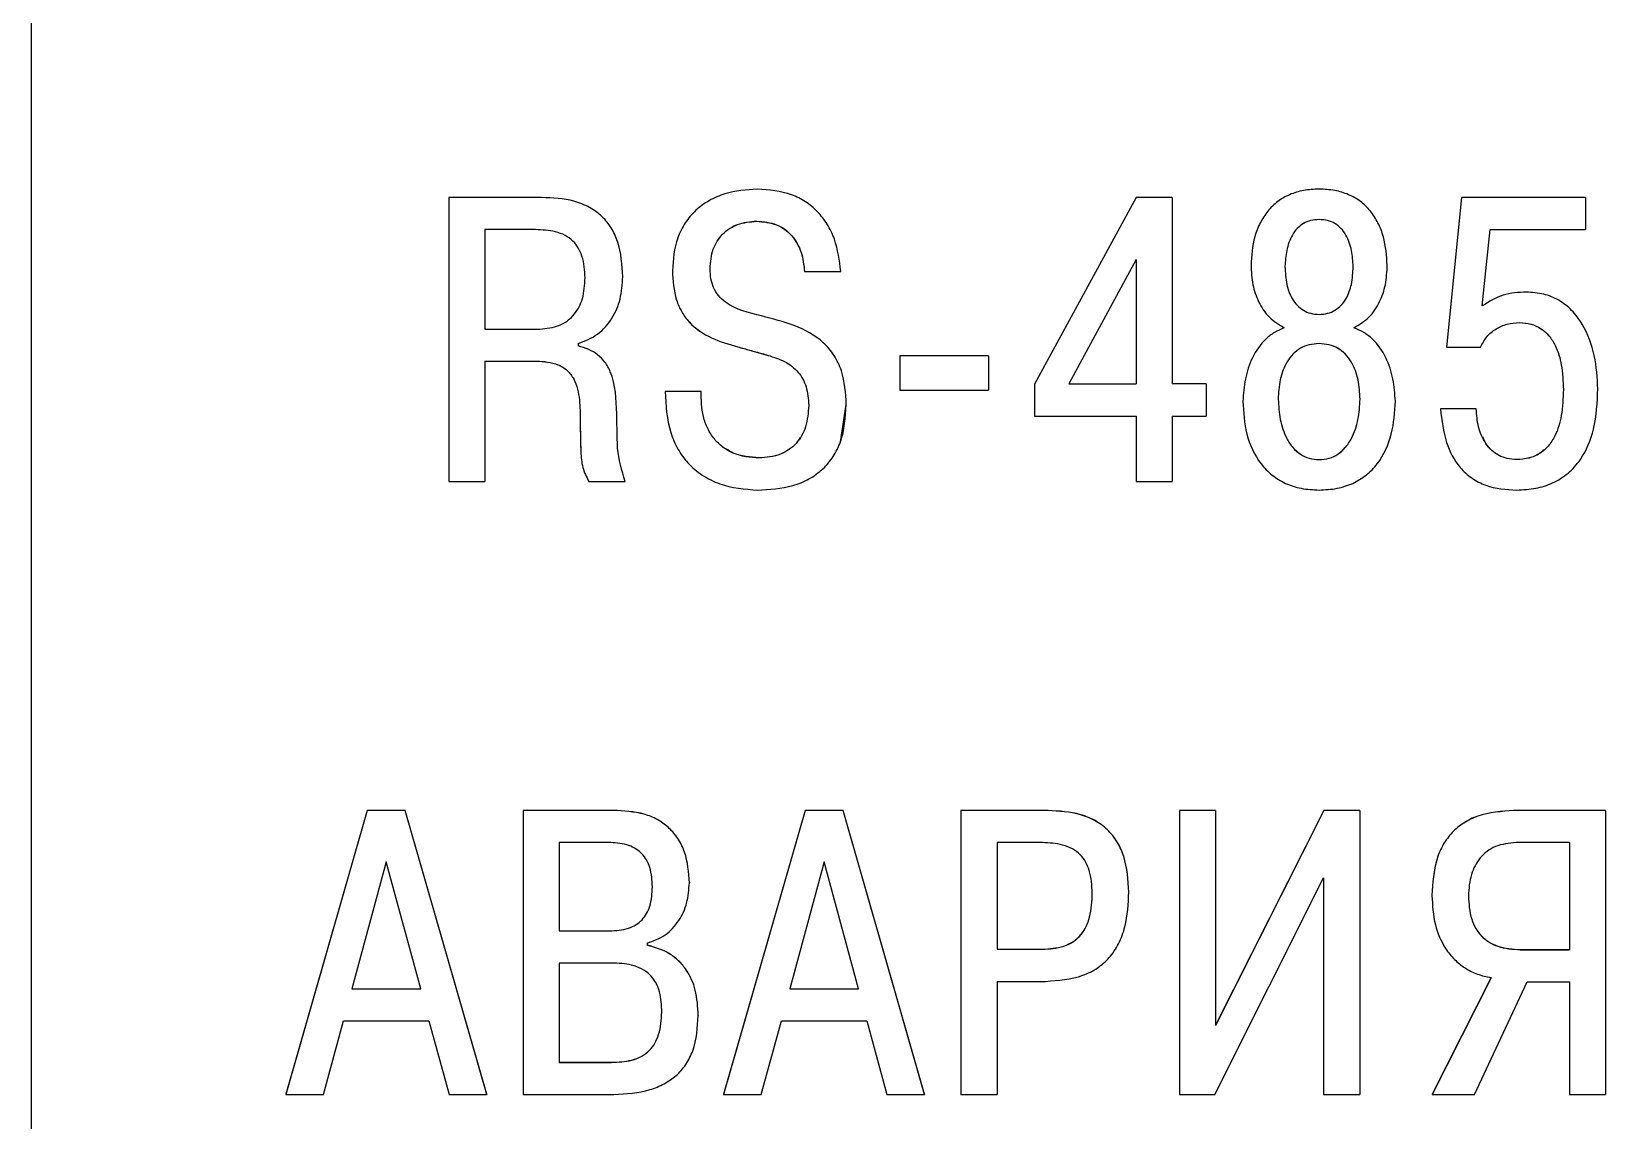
# Model space of a CAD drawing. Header units: millimetres. Extents: x 3520 to 8864, y 403 to 1747.
# Drawn here: x 5632.184 to 5633.343, y 872.429 to 873.231 of the extents above; entities that cross this region are included whole.
import ezdxf

# ---------------------------------------------------------------- set-up
doc = ezdxf.new("R2010")
doc.units = ezdxf.units.MM
doc.layers.add('text', color=250, linetype='Continuous')

msp = doc.modelspace()

# ---------------------------------------------------------------- linework, layer by layer
at = {"layer": 'text', "color": 0, "linetype": 'Continuous'}
for p, q in [((5632.1839, 870.5714, 1518.358), (5632.1839, 875.254, 1518.358)), ((5632.5596, 873.1089, 1518.358), (5632.4912, 873.1089, 1518.358)), ((5632.4912, 873.1089, 1518.358), (5632.4912, 872.8998, 1518.358)), ((5632.9975, 873.1089, 1518.358), (5632.9225, 872.9715, 1518.358)), ((5633.024, 873.1089, 1518.358), (5632.9975, 873.1089, 1518.358)), ((5633.024, 873.1089, 1518.358), (5633.024, 872.9718, 1518.358)), ((5633.2372, 873.1089, 1518.358), (5633.2261, 872.9987, 1518.358)), ((5633.3283, 873.1089, 1518.358), (5633.2372, 873.1089, 1518.358)), ((5633.3283, 873.1089, 1518.358), (5633.3283, 873.0853, 1518.358)), ((5632.718, 873.0915, 1518.358), (5632.718, 873.0916, 1518.358)), ((5633.1322, 873.0927, 1518.358), (5633.1322, 873.0928, 1518.358)), ((5632.5552, 873.0853, 1518.358), (5632.5178, 873.0853, 1518.358)), ((5632.5178, 873.0853, 1518.358), (5632.5178, 873.0121, 1518.358)), ((5632.5552, 873.0853, 1518.358), (5632.5178, 873.0853, 1518.358)), ((5632.5552, 873.0853, 1518.358), (5632.5552, 873.0853, 1518.358)), ((5633.2524, 873.0291, 1518.358), (5633.2581, 873.0853, 1518.358)), ((5633.2524, 873.0291, 1518.358), (5633.2581, 873.0853, 1518.358)), ((5633.2581, 873.0853, 1518.358), (5633.3283, 873.0853, 1518.358)), ((5633.2581, 873.0853, 1518.358), (5633.2581, 873.0853, 1518.358)), ((5633.2581, 873.0853, 1518.358), (5633.3283, 873.0853, 1518.358)), ((5633.3283, 873.0853, 1518.358), (5633.3283, 873.0853, 1518.358)), ((5632.6837, 873.0566, 1518.358), (5632.6837, 873.0566, 1518.358)), ((5632.9975, 873.0632, 1518.358), (5632.9479, 872.9718, 1518.358)), ((5632.9975, 873.0632, 1518.358), (5632.9479, 872.9718, 1518.358)), ((5632.9975, 873.0632, 1518.358), (5632.9975, 872.9718, 1518.358)), ((5632.9975, 873.0632, 1518.358), (5632.9975, 873.0632, 1518.358)), ((5633.0821, 873.059, 1518.358), (5633.0821, 873.059, 1518.358)), ((5633.1071, 873.0581, 1518.358), (5633.1071, 873.0581, 1518.358)), ((5633.1573, 873.0581, 1518.358), (5633.1573, 873.0581, 1518.358)), ((5633.1824, 873.059, 1518.358), (5633.1824, 873.059, 1518.358)), ((5632.5916, 873.0497, 1518.358), (5632.5916, 873.0497, 1518.358)), ((5632.6194, 873.0506, 1518.358), (5632.6194, 873.0506, 1518.358)), ((5632.7533, 873.0545, 1518.358), (5632.7799, 873.0545, 1518.358)), ((5632.7533, 873.0545, 1518.358), (5632.7533, 873.0545, 1518.358)), ((5632.7533, 873.0545, 1518.358), (5632.7799, 873.0545, 1518.358)), ((5632.7799, 873.0545, 1518.358), (5632.7799, 873.0545, 1518.358)), ((5632.5178, 873.0121, 1518.358), (5632.5584, 873.0121, 1518.358)), ((5633.2799, 873.0169, 1518.358), (5633.2799, 873.0169, 1518.358)), ((5632.5865, 873.0013, 1518.358), (5632.5865, 872.9996, 1518.358)), ((5632.704, 872.999, 1518.358), (5632.7264, 872.9927, 1518.358)), ((5633.2261, 872.9987, 1518.358), (5633.2512, 872.9987, 1518.358)), ((5633.2261, 872.9986, 1518.358), (5633.2261, 872.9987, 1518.358)), ((5633.2261, 872.9986, 1518.358), (5633.2512, 872.9986, 1518.358)), ((5633.2512, 872.9986, 1518.358), (5633.2512, 872.9987, 1518.358)), ((5632.5178, 872.9885, 1518.358), (5632.5561, 872.9885, 1518.358)), ((5632.5178, 872.9885, 1518.358), (5632.5178, 872.8998, 1518.358)), ((5632.5178, 872.9885, 1518.358), (5632.5561, 872.9885, 1518.358)), ((5632.5561, 872.9885, 1518.358), (5632.5561, 872.9885, 1518.358)), ((5632.7264, 872.9927, 1518.358), (5632.7264, 872.9927, 1518.358)), ((5632.8887, 872.9924, 1518.358), (5632.8235, 872.9924, 1518.358)), ((5632.8235, 872.9924, 1518.358), (5632.8235, 872.967, 1518.358)), ((5632.8887, 872.9924, 1518.358), (5632.8887, 872.967, 1518.358)), ((5632.6771, 872.9661, 1518.358), (5632.6505, 872.9661, 1518.358)), ((5632.6505, 872.9661, 1518.358), (5632.6505, 872.9661, 1518.358)), ((5632.6771, 872.9661, 1518.358), (5632.6771, 872.9661, 1518.358)), ((5632.8235, 872.967, 1518.358), (5632.8887, 872.967, 1518.358)), ((5632.8235, 872.967, 1518.358), (5632.8887, 872.967, 1518.358)), ((5632.8235, 872.967, 1518.358), (5632.8235, 872.967, 1518.358)), ((5632.8887, 872.967, 1518.358), (5632.8887, 872.967, 1518.358)), ((5632.9225, 872.9715, 1518.358), (5632.9225, 872.9479, 1518.358)), ((5632.9479, 872.9718, 1518.358), (5632.9975, 872.9718, 1518.358)), ((5633.0491, 872.9718, 1518.358), (5633.024, 872.9718, 1518.358)), ((5633.0491, 872.9718, 1518.358), (5633.0491, 872.9479, 1518.358)), ((5633.3121, 872.9676, 1518.358), (5633.3121, 872.9676, 1518.358)), ((5632.7563, 872.9559, 1518.358), (5632.7563, 872.9559, 1518.358)), ((5632.7797, 872.929, 1518.358), (5632.784, 872.9565, 1518.358)), ((5632.784, 872.9565, 1518.358), (5632.784, 872.9565, 1518.358)), ((5633.0761, 872.9589, 1518.358), (5633.0761, 872.9589, 1518.358)), ((5633.1624, 872.9604, 1518.358), (5633.1624, 872.9604, 1518.358)), ((5633.2479, 872.9532, 1518.358), (5633.2216, 872.9532, 1518.358)), ((5633.2216, 872.9532, 1518.358), (5633.2216, 872.9532, 1518.358)), ((5632.9225, 872.9479, 1518.358), (5632.9975, 872.9479, 1518.358)), ((5632.9225, 872.9479, 1518.358), (5632.9975, 872.9479, 1518.358)), ((5632.9225, 872.9479, 1518.358), (5632.9225, 872.9479, 1518.358)), ((5632.9975, 872.9479, 1518.358), (5632.9975, 872.8998, 1518.358)), ((5633.024, 872.9479, 1518.358), (5633.0491, 872.9479, 1518.358)), ((5633.024, 872.9479, 1518.358), (5633.024, 872.8998, 1518.358)), ((5633.024, 872.9479, 1518.358), (5633.0491, 872.9479, 1518.358)), ((5633.0491, 872.9479, 1518.358), (5633.0491, 872.9479, 1518.358)), ((5632.7198, 872.9171, 1518.358), (5632.7198, 872.9171, 1518.358)), ((5633.1322, 872.9159, 1518.358), (5633.1322, 872.9159, 1518.358)), ((5633.2778, 872.9159, 1518.358), (5633.2778, 872.9159, 1518.358)), ((5632.4912, 872.8998, 1518.358), (5632.5178, 872.8998, 1518.358)), ((5632.5943, 872.8998, 1518.358), (5632.6212, 872.8998, 1518.358)), ((5632.6212, 872.8998, 1518.358), (5632.6212, 872.8998, 1518.358)), ((5632.9975, 872.8998, 1518.358), (5633.024, 872.8998, 1518.358)), ((5632.4312, 872.6573, 1518.358), (5632.3711, 872.4483, 1518.358)), ((5632.4312, 872.6573, 1518.358), (5632.3711, 872.4482, 1518.358)), ((5632.4592, 872.6573, 1518.358), (5632.4312, 872.6573, 1518.358)), ((5632.4312, 872.6573, 1518.358), (5632.4312, 872.6573, 1518.358)), ((5632.4592, 872.6573, 1518.358), (5632.4312, 872.6573, 1518.358)), ((5632.5193, 872.4483, 1518.358), (5632.4592, 872.6573, 1518.358)), ((5632.5193, 872.4482, 1518.358), (5632.4592, 872.6573, 1518.358)), ((5632.4592, 872.6573, 1518.358), (5632.4592, 872.6573, 1518.358)), ((5632.6152, 872.6573, 1518.358), (5632.5459, 872.6573, 1518.358)), ((5632.6152, 872.6573, 1518.358), (5632.5459, 872.6573, 1518.358)), ((5632.5459, 872.6573, 1518.358), (5632.5459, 872.6573, 1518.358)), ((5632.5459, 872.6573, 1518.358), (5632.5459, 872.4482, 1518.358)), ((5632.6152, 872.6573, 1518.358), (5632.6152, 872.6573, 1518.358)), ((5632.7536, 872.6573, 1518.358), (5632.6935, 872.4483, 1518.358)), ((5632.7536, 872.6573, 1518.358), (5632.6935, 872.4482, 1518.358)), ((5632.7817, 872.6573, 1518.358), (5632.7536, 872.6573, 1518.358)), ((5632.7536, 872.6573, 1518.358), (5632.7536, 872.6573, 1518.358)), ((5632.7817, 872.6573, 1518.358), (5632.7536, 872.6573, 1518.358)), ((5632.8417, 872.4483, 1518.358), (5632.7817, 872.6573, 1518.358)), ((5632.7817, 872.6573, 1518.358), (5632.7817, 872.6573, 1518.358)), ((5632.8417, 872.4482, 1518.358), (5632.7817, 872.6573, 1518.358)), ((5632.9326, 872.6573, 1518.358), (5632.8684, 872.6573, 1518.358)), ((5632.9326, 872.6573, 1518.358), (5632.8684, 872.6573, 1518.358)), ((5632.8684, 872.6573, 1518.358), (5632.8684, 872.6573, 1518.358)), ((5632.8684, 872.6573, 1518.358), (5632.8684, 872.4482, 1518.358)), ((5632.9326, 872.6573, 1518.358), (5632.9326, 872.6573, 1518.358)), ((5633.056, 872.6573, 1518.358), (5633.0295, 872.6573, 1518.358)), ((5633.0295, 872.6573, 1518.358), (5633.0295, 872.4482, 1518.358)), ((5633.056, 872.6573, 1518.358), (5633.0295, 872.6573, 1518.358)), ((5633.0295, 872.6573, 1518.358), (5633.0295, 872.6573, 1518.358)), ((5633.1358, 872.6573, 1518.358), (5633.056, 872.4991, 1518.358)), ((5633.056, 872.6573, 1518.358), (5633.056, 872.499, 1518.358)), ((5633.1358, 872.6573, 1518.358), (5633.056, 872.499, 1518.358)), ((5633.056, 872.6573, 1518.358), (5633.056, 872.6573, 1518.358)), ((5633.1621, 872.6573, 1518.358), (5633.1358, 872.6573, 1518.358)), ((5633.1621, 872.6573, 1518.358), (5633.1358, 872.6573, 1518.358)), ((5633.1358, 872.6573, 1518.358), (5633.1358, 872.6573, 1518.358)), ((5633.1621, 872.6573, 1518.358), (5633.1621, 872.4482, 1518.358)), ((5633.1621, 872.6573, 1518.358), (5633.1621, 872.6573, 1518.358)), ((5633.3432, 872.6573, 1518.358), (5633.2757, 872.6573, 1518.358)), ((5633.3432, 872.6573, 1518.358), (5633.2757, 872.6573, 1518.358)), ((5633.2757, 872.6573, 1518.358), (5633.2757, 872.6573, 1518.358)), ((5633.3432, 872.6573, 1518.358), (5633.3432, 872.4482, 1518.358)), ((5633.3432, 872.6573, 1518.358), (5633.3432, 872.6573, 1518.358)), ((5632.6105, 872.6337, 1518.358), (5632.5725, 872.6337, 1518.358)), ((5632.5725, 872.6337, 1518.358), (5632.5725, 872.5686, 1518.358)), ((5632.9284, 872.6337, 1518.358), (5632.895, 872.6337, 1518.358)), ((5632.895, 872.6337, 1518.358), (5632.895, 872.5551, 1518.358)), ((5633.3166, 872.6337, 1518.358), (5633.2774, 872.6337, 1518.358)), ((5633.3166, 872.6337, 1518.358), (5633.3166, 872.5548, 1518.358)), ((5632.4452, 872.6196, 1518.358), (5632.4198, 872.5259, 1518.358)), ((5632.4706, 872.5259, 1518.358), (5632.4452, 872.6196, 1518.358)), ((5632.7676, 872.6196, 1518.358), (5632.7423, 872.5259, 1518.358)), ((5632.793, 872.5259, 1518.358), (5632.7676, 872.6196, 1518.358)), ((5633.0554, 872.4482, 1518.358), (5633.1355, 872.6077, 1518.358)), ((5633.1355, 872.6077, 1518.358), (5633.1355, 872.4482, 1518.358)), ((5632.6412, 872.6012, 1518.358), (5632.6412, 872.6011, 1518.358)), ((5632.6684, 872.6042, 1518.358), (5632.6684, 872.6041, 1518.358)), ((5633.2153, 872.5949, 1518.358), (5633.2153, 872.5948, 1518.358)), ((5633.2422, 872.5946, 1518.358), (5633.2422, 872.5945, 1518.358)), ((5632.5725, 872.5686, 1518.358), (5632.6096, 872.5686, 1518.358)), ((5632.5725, 872.5686, 1518.358), (5632.6096, 872.5686, 1518.358)), ((5632.6096, 872.5686, 1518.358), (5632.6096, 872.5686, 1518.358)), ((5632.6373, 872.5596, 1518.358), (5632.6373, 872.5581, 1518.358)), ((5632.895, 872.5552, 1518.358), (5632.9284, 872.5552, 1518.358)), ((5632.895, 872.5551, 1518.358), (5632.9284, 872.5551, 1518.358)), ((5632.9284, 872.5552, 1518.358), (5632.9284, 872.5551, 1518.358)), ((5633.2804, 872.5549, 1518.358), (5633.2804, 872.5548, 1518.358)), ((5633.2804, 872.5549, 1518.358), (5633.3166, 872.5549, 1518.358)), ((5633.2804, 872.5548, 1518.358), (5633.3166, 872.5548, 1518.358)), ((5632.6111, 872.545, 1518.358), (5632.5725, 872.545, 1518.358)), ((5632.5725, 872.545, 1518.358), (5632.5725, 872.4718, 1518.358)), ((5632.4198, 872.5259, 1518.358), (5632.4706, 872.5259, 1518.358)), ((5632.4198, 872.5259, 1518.358), (5632.4706, 872.5259, 1518.358)), ((5632.7423, 872.5259, 1518.358), (5632.793, 872.5259, 1518.358)), ((5632.7423, 872.5259, 1518.358), (5632.793, 872.5259, 1518.358)), ((5632.895, 872.5315, 1518.358), (5632.9308, 872.5315, 1518.358)), ((5632.895, 872.5315, 1518.358), (5632.895, 872.4482, 1518.358)), ((5633.2589, 872.5343, 1518.358), (5633.2156, 872.4483, 1518.358)), ((5633.2589, 872.5342, 1518.358), (5633.2156, 872.4482, 1518.358)), ((5633.2467, 872.4482, 1518.358), (5633.2855, 872.5312, 1518.358)), ((5633.2855, 872.5312, 1518.358), (5633.3166, 872.5312, 1518.358)), ((5633.3166, 872.5312, 1518.358), (5633.3166, 872.4482, 1518.358)), ((5632.3989, 872.4482, 1518.358), (5632.4138, 872.5023, 1518.358)), ((5632.4138, 872.5023, 1518.358), (5632.4766, 872.5023, 1518.358)), ((5632.4766, 872.5023, 1518.358), (5632.4915, 872.4482, 1518.358)), ((5632.6481, 872.5089, 1518.358), (5632.6481, 872.5088, 1518.358)), ((5632.675, 872.5065, 1518.358), (5632.675, 872.5064, 1518.358)), ((5632.7214, 872.4482, 1518.358), (5632.7363, 872.5023, 1518.358)), ((5632.7363, 872.5023, 1518.358), (5632.799, 872.5023, 1518.358)), ((5632.799, 872.5023, 1518.358), (5632.8139, 872.4482, 1518.358)), ((5632.5725, 872.4719, 1518.358), (5632.6111, 872.4719, 1518.358)), ((5632.5725, 872.4718, 1518.358), (5632.6111, 872.4718, 1518.358)), ((5632.6111, 872.4719, 1518.358), (5632.6111, 872.4718, 1518.358)), ((5632.3711, 872.4483, 1518.358), (5632.3711, 872.4482, 1518.358)), ((5632.3711, 872.4482, 1518.358), (5632.3989, 872.4482, 1518.358)), ((5632.4915, 872.4482, 1518.358), (5632.5193, 872.4482, 1518.358)), ((5632.5193, 872.4483, 1518.358), (5632.5193, 872.4482, 1518.358)), ((5632.5459, 872.4482, 1518.358), (5632.6128, 872.4482, 1518.358)), ((5632.6935, 872.4483, 1518.358), (5632.6935, 872.4482, 1518.358)), ((5632.6935, 872.4482, 1518.358), (5632.7214, 872.4482, 1518.358)), ((5632.8139, 872.4482, 1518.358), (5632.8417, 872.4482, 1518.358)), ((5632.8417, 872.4483, 1518.358), (5632.8417, 872.4482, 1518.358)), ((5632.8684, 872.4482, 1518.358), (5632.895, 872.4482, 1518.358)), ((5633.0295, 872.4482, 1518.358), (5633.0554, 872.4482, 1518.358)), ((5633.1355, 872.4482, 1518.358), (5633.1621, 872.4482, 1518.358)), ((5633.2156, 872.4483, 1518.358), (5633.2156, 872.4482, 1518.358)), ((5633.2156, 872.4482, 1518.358), (5633.2467, 872.4482, 1518.358)), ((5633.3166, 872.4482, 1518.358), (5633.3432, 872.4482, 1518.358))]:
    msp.add_line(p, q, dxfattribs=at)
for points, knots in [([(5632.7186, 873.1152, 1518.358), (5632.7104, 873.1146, 1518.358), (5632.698, 873.1137, 1518.358), (5632.6829, 873.1071, 1518.358), (5632.6729, 873.0999, 1518.358), (5632.665, 873.0905, 1518.358), (5632.6575, 873.0757, 1518.358), (5632.6565, 873.0633, 1518.358), (5632.6559, 873.0551, 1518.358)], [0, 0, 0, 0, 0.249808, 0.377714, 0.50016, 0.623854, 0.750441, 1, 1, 1, 1]), ([(5632.7799, 873.0545, 1518.358), (5632.7789, 873.0626, 1518.358), (5632.7774, 873.0748, 1518.358), (5632.7703, 873.0894, 1518.358), (5632.7631, 873.0988, 1518.358), (5632.7541, 873.1062, 1518.358), (5632.7396, 873.1136, 1518.358), (5632.7272, 873.1145, 1518.358), (5632.7186, 873.1152, 1518.358)], [0, 0, 0, 0, 0.24983, 0.378163, 0.500243, 0.61755, 0.736517, 1, 1, 1, 1]), ([(5633.1322, 873.1152, 1518.358), (5633.1284, 873.115, 1518.358), (5633.121, 873.1146, 1518.358), (5633.1105, 873.1115, 1518.358), (5633.1015, 873.1063, 1518.358), (5633.0941, 873.0991, 1518.358), (5633.0885, 873.0902, 1518.358), (5633.0832, 873.0769, 1518.358), (5633.0825, 873.0661, 1518.358), (5633.0821, 873.059, 1518.358)], [0, 0, 0, 0, 0.13656, 0.261302, 0.380197, 0.500113, 0.621215, 0.750258, 1, 1, 1, 1]), ([(5633.1824, 873.059, 1518.358), (5633.1819, 873.0661, 1518.358), (5633.1812, 873.0769, 1518.358), (5633.176, 873.0902, 1518.358), (5633.1703, 873.0991, 1518.358), (5633.163, 873.1063, 1518.358), (5633.154, 873.1115, 1518.358), (5633.1435, 873.1146, 1518.358), (5633.1361, 873.115, 1518.358), (5633.1322, 873.1152, 1518.358)], [0, 0, 0, 0, 0.24974, 0.378651, 0.499877, 0.619728, 0.738598, 0.863363, 1, 1, 1, 1]), ([(5632.6194, 873.0506, 1518.358), (5632.6188, 873.0594, 1518.358), (5632.6181, 873.072, 1518.358), (5632.6113, 873.0866, 1518.358), (5632.6043, 873.0954, 1518.358), (5632.5949, 873.1022, 1518.358), (5632.5799, 873.1081, 1518.358), (5632.5677, 873.1086, 1518.358), (5632.5596, 873.1089, 1518.358)], [0, 0, 0, 0, 0.272688, 0.389354, 0.499834, 0.620537, 0.749983, 1, 1, 1, 1]), ([(5632.6837, 873.0566, 1518.358), (5632.684, 873.0615, 1518.358), (5632.6846, 873.0686, 1518.358), (5632.6887, 873.0769, 1518.358), (5632.6927, 873.0821, 1518.358), (5632.6978, 873.0863, 1518.358), (5632.7061, 873.0906, 1518.358), (5632.7132, 873.0912, 1518.358), (5632.718, 873.0916, 1518.358)], [0, 0, 0, 0, 0.2626392, 0.3821596, 0.5001033, 0.6187379, 0.7382103, 1, 1, 1, 1]), ([(5632.6837, 873.0566, 1518.358), (5632.684, 873.0615, 1518.358), (5632.6846, 873.0686, 1518.358), (5632.6887, 873.0769, 1518.358), (5632.6927, 873.0821, 1518.358), (5632.6978, 873.0863, 1518.358), (5632.7061, 873.0905, 1518.358), (5632.7132, 873.0911, 1518.358), (5632.718, 873.0915, 1518.358)], [0, 0, 0, 0, 0.2627677, 0.382274, 0.5001413, 0.6183095, 0.7376547, 1, 1, 1, 1]), ([(5632.718, 873.0916, 1518.358), (5632.723, 873.0911, 1518.358), (5632.7304, 873.0905, 1518.358), (5632.7388, 873.0858, 1518.358), (5632.7457, 873.0795, 1518.358), (5632.7516, 873.0688, 1518.358), (5632.7527, 873.0593, 1518.358), (5632.7533, 873.0545, 1518.358)], [0, 0, 0, 0, 0.260646, 0.380139, 0.500068, 0.74968, 1, 1, 1, 1]), ([(5632.718, 873.0915, 1518.358), (5632.723, 873.0911, 1518.358), (5632.7304, 873.0904, 1518.358), (5632.7388, 873.0857, 1518.358), (5632.7457, 873.0794, 1518.358), (5632.7516, 873.0687, 1518.358), (5632.7527, 873.0593, 1518.358), (5632.7533, 873.0545, 1518.358)], [0, 0, 0, 0, 0.261306, 0.380641, 0.500038, 0.749671, 1, 1, 1, 1]), ([(5633.1322, 873.0928, 1518.358), (5633.1301, 873.0926, 1518.358), (5633.1261, 873.0923, 1518.358), (5633.1205, 873.09, 1518.358), (5633.1159, 873.0863, 1518.358), (5633.1112, 873.0798, 1518.358), (5633.1079, 873.0701, 1518.358), (5633.1074, 873.0621, 1518.358), (5633.1071, 873.0581, 1518.358)], [0, 0, 0, 0, 0.130926, 0.251703, 0.371501, 0.499696, 0.749579, 1, 1, 1, 1]), ([(5633.1322, 873.0927, 1518.358), (5633.1301, 873.0926, 1518.358), (5633.1261, 873.0923, 1518.358), (5633.1205, 873.09, 1518.358), (5633.1159, 873.0863, 1518.358), (5633.1112, 873.0798, 1518.358), (5633.1079, 873.0701, 1518.358), (5633.1074, 873.0621, 1518.358), (5633.1071, 873.0581, 1518.358)], [0, 0, 0, 0, 0.130939, 0.251726, 0.37153, 0.499725, 0.749599, 1, 1, 1, 1]), ([(5633.1573, 873.0581, 1518.358), (5633.1571, 873.0621, 1518.358), (5633.1566, 873.0701, 1518.358), (5633.1533, 873.0798, 1518.358), (5633.1486, 873.0863, 1518.358), (5633.144, 873.09, 1518.358), (5633.1384, 873.0923, 1518.358), (5633.1343, 873.0926, 1518.358), (5633.1322, 873.0928, 1518.358)], [0, 0, 0, 0, 0.250417, 0.500306, 0.628469, 0.748252, 0.869034, 1, 1, 1, 1]), ([(5633.1573, 873.0581, 1518.358), (5633.1571, 873.0621, 1518.358), (5633.1566, 873.0701, 1518.358), (5633.1533, 873.0798, 1518.358), (5633.1486, 873.0863, 1518.358), (5633.144, 873.09, 1518.358), (5633.1384, 873.0923, 1518.358), (5633.1343, 873.0926, 1518.358), (5633.1322, 873.0927, 1518.358)], [0, 0, 0, 0, 0.250406, 0.500278, 0.62844, 0.74823, 0.869021, 1, 1, 1, 1]), ([(5632.5916, 873.0497, 1518.358), (5632.5913, 873.0552, 1518.358), (5632.5909, 873.063, 1518.358), (5632.5868, 873.072, 1518.358), (5632.5827, 873.0773, 1518.358), (5632.5769, 873.0814, 1518.358), (5632.5676, 873.0848, 1518.358), (5632.5601, 873.0851, 1518.358), (5632.5552, 873.0853, 1518.358)], [0, 0, 0, 0, 0.277619, 0.392986, 0.499703, 0.618928, 0.749822, 1, 1, 1, 1]), ([(5632.5916, 873.0497, 1518.358), (5632.5913, 873.0552, 1518.358), (5632.5909, 873.063, 1518.358), (5632.5868, 873.072, 1518.358), (5632.5827, 873.0773, 1518.358), (5632.5769, 873.0814, 1518.358), (5632.5676, 873.0848, 1518.358), (5632.5601, 873.0851, 1518.358), (5632.5552, 873.0853, 1518.358)], [0, 0, 0, 0, 0.277591, 0.392956, 0.499665, 0.618897, 0.7498, 1, 1, 1, 1]), ([(5632.7216, 873.0217, 1518.358), (5632.7122, 873.0239, 1518.358), (5632.7003, 873.0268, 1518.358), (5632.6896, 873.0364, 1518.358), (5632.686, 873.0425, 1518.358), (5632.684, 873.0493, 1518.358), (5632.6838, 873.0541, 1518.358), (5632.6837, 873.0566, 1518.358)], [0, 0, 0, 0, 0.499093, 0.6263283, 0.7493858, 0.866642, 1, 1, 1, 1]), ([(5633.0821, 873.059, 1518.358), (5633.0823, 873.0542, 1518.358), (5633.0828, 873.045, 1518.358), (5633.0873, 873.0318, 1518.358), (5633.0947, 873.0201, 1518.358), (5633.1027, 873.0153, 1518.358), (5633.1066, 873.013, 1518.358)], [0, 0, 0, 0, 0.2610133, 0.5007413, 0.755373, 1, 1, 1, 1]), ([(5633.0821, 873.059, 1518.358), (5633.0823, 873.0542, 1518.358), (5633.0828, 873.045, 1518.358), (5633.0873, 873.0318, 1518.358), (5633.0947, 873.0201, 1518.358), (5633.1027, 873.0153, 1518.358), (5633.1066, 873.013, 1518.358)], [0, 0, 0, 0, 0.261115, 0.500724, 0.75524, 1, 1, 1, 1]), ([(5633.1071, 873.0581, 1518.358), (5633.1074, 873.0537, 1518.358), (5633.1077, 873.0456, 1518.358), (5633.1112, 873.0358, 1518.358), (5633.1158, 873.0295, 1518.358), (5633.1205, 873.0257, 1518.358), (5633.1261, 873.0233, 1518.358), (5633.1302, 873.023, 1518.358), (5633.1322, 873.0229, 1518.358)], [0, 0, 0, 0, 0.272224, 0.500091, 0.628968, 0.750117, 0.871196, 1, 1, 1, 1]), ([(5633.1322, 873.0229, 1518.358), (5633.1343, 873.023, 1518.358), (5633.1384, 873.0233, 1518.358), (5633.144, 873.0257, 1518.358), (5633.1487, 873.0295, 1518.358), (5633.1533, 873.0358, 1518.358), (5633.1567, 873.0456, 1518.358), (5633.1571, 873.0537, 1518.358), (5633.1573, 873.0581, 1518.358)], [0, 0, 0, 0, 0.129272, 0.249843, 0.37133, 0.499932, 0.727751, 1, 1, 1, 1]), ([(5633.1579, 873.013, 1518.358), (5633.1618, 873.0153, 1518.358), (5633.1697, 873.0201, 1518.358), (5633.1772, 873.0318, 1518.358), (5633.1817, 873.045, 1518.358), (5633.1822, 873.0542, 1518.358), (5633.1824, 873.059, 1518.358)], [0, 0, 0, 0, 0.244507, 0.499257, 0.738889, 1, 1, 1, 1]), ([(5633.1579, 873.013, 1518.358), (5633.1618, 873.0153, 1518.358), (5633.1697, 873.0201, 1518.358), (5633.1772, 873.0318, 1518.358), (5633.1817, 873.045, 1518.358), (5633.1822, 873.0542, 1518.358), (5633.1824, 873.059, 1518.358)], [0, 0, 0, 0, 0.244705, 0.499279, 0.738869, 1, 1, 1, 1]), ([(5632.5584, 873.0121, 1518.358), (5632.5632, 873.0126, 1518.358), (5632.5704, 873.0133, 1518.358), (5632.5787, 873.0179, 1518.358), (5632.5853, 873.0242, 1518.358), (5632.5908, 873.0351, 1518.358), (5632.5913, 873.0446, 1518.358), (5632.5916, 873.0497, 1518.358)], [0, 0, 0, 0, 0.249612, 0.376242, 0.500154, 0.728058, 1, 1, 1, 1]), ([(5632.5865, 873.0013, 1518.358), (5632.5915, 873.0033, 1518.358), (5632.6015, 873.0072, 1518.358), (5632.612, 873.0195, 1518.358), (5632.6184, 873.0344, 1518.358), (5632.619, 873.045, 1518.358), (5632.6194, 873.0506, 1518.358)], [0, 0, 0, 0, 0.249518, 0.49924, 0.73802, 1, 1, 1, 1]), ([(5632.5865, 873.0013, 1518.358), (5632.5915, 873.0033, 1518.358), (5632.6015, 873.0072, 1518.358), (5632.612, 873.0195, 1518.358), (5632.6184, 873.0344, 1518.358), (5632.619, 873.045, 1518.358), (5632.6194, 873.0506, 1518.358)], [0, 0, 0, 0, 0.249833, 0.49931, 0.738054, 1, 1, 1, 1]), ([(5632.6559, 873.0551, 1518.358), (5632.6564, 873.0478, 1518.358), (5632.657, 873.0372, 1518.358), (5632.6625, 873.0247, 1518.358), (5632.6701, 873.014, 1518.358), (5632.6845, 873.0046, 1518.358), (5632.6975, 873.0009, 1518.358), (5632.704, 872.999, 1518.358)], [0, 0, 0, 0, 0.269419, 0.387422, 0.500122, 0.749369, 1, 1, 1, 1]), ([(5632.6559, 873.0551, 1518.358), (5632.6564, 873.0477, 1518.358), (5632.657, 873.0372, 1518.358), (5632.6625, 873.0246, 1518.358), (5632.6701, 873.014, 1518.358), (5632.6845, 873.0046, 1518.358), (5632.6975, 873.0008, 1518.358), (5632.704, 872.9989, 1518.358)], [0, 0, 0, 0, 0.269476, 0.387453, 0.500093, 0.749349, 1, 1, 1, 1]), ([(5632.6559, 873.0551, 1518.358), (5632.6559, 873.0551, 1518.358), (5632.6559, 873.0551, 1518.358), (5632.6559, 873.0551, 1518.358), (5632.6559, 873.0551, 1518.358)], [0, 0, 0, 0, 0.499815, 1, 1, 1, 1]), ([(5633.2849, 873.0393, 1518.358), (5633.2791, 873.039, 1518.358), (5633.2673, 873.0384, 1518.358), (5633.2574, 873.0322, 1518.358), (5633.2524, 873.0291, 1518.358)], [0, 0, 0, 0, 0.500396, 1, 1, 1, 1]), ([(5633.3375, 872.9679, 1518.358), (5633.3371, 872.9762, 1518.358), (5633.3361, 872.9927, 1518.358), (5633.3287, 873.0126, 1518.358), (5633.3188, 873.026, 1518.358), (5633.309, 873.0337, 1518.358), (5633.2975, 873.0385, 1518.358), (5633.2892, 873.039, 1518.358), (5633.2849, 873.0393, 1518.358)], [0, 0, 0, 0, 0.250249, 0.49995, 0.628879, 0.750044, 0.87104, 1, 1, 1, 1]), ([(5632.784, 872.9565, 1518.358), (5632.7835, 872.9649, 1518.358), (5632.7827, 872.9776, 1518.358), (5632.7755, 872.9928, 1518.358), (5632.7647, 873.0056, 1518.358), (5632.7458, 873.0156, 1518.358), (5632.7297, 873.0196, 1518.358), (5632.7216, 873.0217, 1518.358)], [0, 0, 0, 0, 0.249783, 0.376412, 0.499963, 0.749318, 1, 1, 1, 1]), ([(5633.1066, 873.013, 1518.358), (5633.1041, 873.0119, 1518.358), (5633.0991, 873.0098, 1518.358), (5633.0904, 873.003, 1518.358), (5633.0825, 872.9914, 1518.358), (5633.0773, 872.9754, 1518.358), (5633.0765, 872.9644, 1518.358), (5633.0761, 872.9589, 1518.358)], [0, 0, 0, 0, 0.122232, 0.243031, 0.499493, 0.749659, 1, 1, 1, 1]), ([(5633.1884, 872.9589, 1518.358), (5633.188, 872.9644, 1518.358), (5633.1872, 872.9754, 1518.358), (5633.182, 872.9914, 1518.358), (5633.1741, 873.003, 1518.358), (5633.1653, 873.0098, 1518.358), (5633.1604, 873.0119, 1518.358), (5633.1579, 873.013, 1518.358)], [0, 0, 0, 0, 0.250341, 0.500503, 0.756881, 0.877699, 1, 1, 1, 1]), ([(5633.2512, 872.9987, 1518.358), (5633.2525, 873.0013, 1518.358), (5633.2552, 873.0068, 1518.358), (5633.2624, 873.0125, 1518.358), (5633.2707, 873.0162, 1518.358), (5633.2768, 873.0167, 1518.358), (5633.2799, 873.0169, 1518.358)], [0, 0, 0, 0, 0.247642, 0.499622, 0.742955, 1, 1, 1, 1]), ([(5633.2512, 872.9986, 1518.358), (5633.2525, 873.0013, 1518.358), (5633.2552, 873.0068, 1518.358), (5633.2624, 873.0125, 1518.358), (5633.2707, 873.0162, 1518.358), (5633.2768, 873.0166, 1518.358), (5633.2799, 873.0169, 1518.358)], [0, 0, 0, 0, 0.248422, 0.499681, 0.743057, 1, 1, 1, 1]), ([(5633.2799, 873.0169, 1518.358), (5633.2827, 873.0167, 1518.358), (5633.2882, 873.0162, 1518.358), (5633.2957, 873.0127, 1518.358), (5633.3019, 873.0071, 1518.358), (5633.3075, 872.9982, 1518.358), (5633.3115, 872.9847, 1518.358), (5633.3119, 872.9737, 1518.358), (5633.3121, 872.9676, 1518.358)], [0, 0, 0, 0, 0.128579, 0.249711, 0.369645, 0.499694, 0.724819, 1, 1, 1, 1]), ([(5633.2799, 873.0169, 1518.358), (5633.2827, 873.0166, 1518.358), (5633.2882, 873.0162, 1518.358), (5633.2958, 873.0127, 1518.358), (5633.3019, 873.0071, 1518.358), (5633.3075, 872.9982, 1518.358), (5633.3115, 872.9847, 1518.358), (5633.3119, 872.9736, 1518.358), (5633.3121, 872.9676, 1518.358)], [0, 0, 0, 0, 0.12933, 0.249693, 0.369711, 0.499693, 0.724828, 1, 1, 1, 1]), ([(5632.6149, 872.9497, 1518.358), (5632.6146, 872.9604, 1518.358), (5632.6142, 872.9738, 1518.358), (5632.6066, 872.9878, 1518.358), (5632.6011, 872.9933, 1518.358), (5632.5943, 872.9974, 1518.358), (5632.5892, 872.9988, 1518.358), (5632.5865, 872.9996, 1518.358)], [0, 0, 0, 0, 0.499203, 0.627244, 0.749533, 0.86762, 1, 1, 1, 1]), ([(5632.704, 872.9989, 1518.358), (5632.704, 872.9989, 1518.358), (5632.704, 872.9989, 1518.358), (5632.704, 872.999, 1518.358), (5632.704, 872.999, 1518.358)], [0, 0, 0, 0, 0.500001, 1, 1, 1, 1]), ([(5632.704, 872.9989, 1518.358), (5632.7055, 872.9985, 1518.358), (5632.71, 872.9973, 1518.358), (5632.7175, 872.9953, 1518.358), (5632.7234, 872.9936, 1518.358), (5632.7264, 872.9927, 1518.358)], [0, 0, 0, 0, 0.206295, 0.603091, 1, 1, 1, 1]), ([(5633.1322, 873.0013, 1518.358), (5633.1298, 873.0012, 1518.358), (5633.125, 873.0008, 1518.358), (5633.1184, 872.9982, 1518.358), (5633.1128, 872.9938, 1518.358), (5633.1071, 872.9861, 1518.358), (5633.1029, 872.9747, 1518.358), (5633.1023, 872.9652, 1518.358), (5633.1021, 872.9604, 1518.358)], [0, 0, 0, 0, 0.130041, 0.250209, 0.370461, 0.500027, 0.749746, 1, 1, 1, 1]), ([(5633.1322, 873.0013, 1518.358), (5633.1298, 873.0012, 1518.358), (5633.125, 873.0008, 1518.358), (5633.1184, 872.9982, 1518.358), (5633.1128, 872.9938, 1518.358), (5633.1071, 872.9861, 1518.358), (5633.1029, 872.9747, 1518.358), (5633.1023, 872.9652, 1518.358), (5633.1021, 872.9604, 1518.358)], [0, 0, 0, 0, 0.130055, 0.250233, 0.370488, 0.500057, 0.749766, 1, 1, 1, 1]), ([(5633.1624, 872.9604, 1518.358), (5633.1621, 872.9652, 1518.358), (5633.1616, 872.9747, 1518.358), (5633.1574, 872.9861, 1518.358), (5633.1517, 872.9938, 1518.358), (5633.1461, 872.9982, 1518.358), (5633.1395, 873.0008, 1518.358), (5633.1347, 873.0012, 1518.358), (5633.1322, 873.0013, 1518.358)], [0, 0, 0, 0, 0.250261, 0.499995, 0.629573, 0.749719, 0.86992, 1, 1, 1, 1]), ([(5633.1322, 873.0013, 1518.358), (5633.1322, 873.0013, 1518.358), (5633.1322, 873.0013, 1518.358), (5633.1322, 873.0013, 1518.358), (5633.1322, 873.0013, 1518.358)], [0, 0, 0, 0, 0.499813, 1, 1, 1, 1]), ([(5633.1624, 872.9604, 1518.358), (5633.1621, 872.9652, 1518.358), (5633.1616, 872.9747, 1518.358), (5633.1574, 872.9861, 1518.358), (5633.1517, 872.9938, 1518.358), (5633.1461, 872.9981, 1518.358), (5633.1395, 873.0008, 1518.358), (5633.1347, 873.0012, 1518.358), (5633.1322, 873.0013, 1518.358)], [0, 0, 0, 0, 0.250249, 0.499966, 0.629545, 0.749695, 0.869906, 1, 1, 1, 1]), ([(5632.5561, 872.9885, 1518.358), (5632.5614, 872.9882, 1518.358), (5632.5695, 872.9876, 1518.358), (5632.5787, 872.9819, 1518.358), (5632.5852, 872.9733, 1518.358), (5632.5879, 872.9599, 1518.358), (5632.588, 872.9493, 1518.358), (5632.588, 872.944, 1518.358)], [0, 0, 0, 0, 0.249454, 0.374522, 0.499341, 0.748946, 1, 1, 1, 1]), ([(5632.5561, 872.9885, 1518.358), (5632.5614, 872.9881, 1518.358), (5632.5695, 872.9876, 1518.358), (5632.5787, 872.9819, 1518.358), (5632.5852, 872.9732, 1518.358), (5632.5879, 872.9599, 1518.358), (5632.588, 872.9493, 1518.358), (5632.588, 872.944, 1518.358)], [0, 0, 0, 0, 0.24948, 0.374658, 0.49937, 0.748961, 1, 1, 1, 1]), ([(5632.7264, 872.9927, 1518.358), (5632.7305, 872.9914, 1518.358), (5632.7388, 872.9888, 1518.358), (5632.7491, 872.981, 1518.358), (5632.7554, 872.9692, 1518.358), (5632.756, 872.9606, 1518.358), (5632.7563, 872.9559, 1518.358)], [0, 0, 0, 0, 0.2507563, 0.5003107, 0.732497, 1, 1, 1, 1]), ([(5632.7264, 872.9927, 1518.358), (5632.7305, 872.9914, 1518.358), (5632.7388, 872.9888, 1518.358), (5632.7491, 872.981, 1518.358), (5632.7554, 872.9692, 1518.358), (5632.756, 872.9606, 1518.358), (5632.7563, 872.9559, 1518.358)], [0, 0, 0, 0, 0.25078, 0.500348, 0.732511, 1, 1, 1, 1]), ([(5632.6505, 872.9661, 1518.358), (5632.6511, 872.9558, 1518.358), (5632.6519, 872.9411, 1518.358), (5632.6595, 872.9236, 1518.358), (5632.6672, 872.9128, 1518.358), (5632.6778, 872.9039, 1518.358), (5632.6948, 872.8954, 1518.358), (5632.7092, 872.8942, 1518.358), (5632.7186, 872.8934, 1518.358)], [0, 0, 0, 0, 0.270251, 0.38803, 0.500169, 0.622628, 0.750413, 1, 1, 1, 1]), ([(5632.7198, 872.9171, 1518.358), (5632.7133, 872.9177, 1518.358), (5632.7037, 872.9185, 1518.358), (5632.6929, 872.9248, 1518.358), (5632.6865, 872.931, 1518.358), (5632.6816, 872.9387, 1518.358), (5632.6773, 872.9504, 1518.358), (5632.6772, 872.9599, 1518.358), (5632.6771, 872.9661, 1518.358)], [0, 0, 0, 0, 0.262414, 0.380949, 0.499587, 0.621133, 0.750108, 1, 1, 1, 1]), ([(5633.2778, 872.8934, 1518.358), (5633.2825, 872.8937, 1518.358), (5633.2915, 872.8941, 1518.358), (5633.3046, 872.8983, 1518.358), (5633.316, 872.9054, 1518.358), (5633.3275, 872.9184, 1518.358), (5633.3362, 872.9398, 1518.358), (5633.3371, 872.9579, 1518.358), (5633.3375, 872.9679, 1518.358)], [0, 0, 0, 0, 0.130796, 0.250258, 0.374648, 0.500279, 0.724919, 1, 1, 1, 1]), ([(5633.3121, 872.9676, 1518.358), (5633.3119, 872.9611, 1518.358), (5633.3115, 872.9494, 1518.358), (5633.3073, 872.9351, 1518.358), (5633.3014, 872.9257, 1518.358), (5633.2948, 872.92, 1518.358), (5633.2867, 872.9165, 1518.358), (5633.2808, 872.9161, 1518.358), (5633.2778, 872.9159, 1518.358)], [0, 0, 0, 0, 0.27639, 0.500417, 0.629922, 0.749192, 0.869, 1, 1, 1, 1]), ([(5633.3375, 872.9679, 1518.358), (5633.3375, 872.9679, 1518.358), (5633.3375, 872.9679, 1518.358), (5633.3375, 872.9679, 1518.358), (5633.3375, 872.9679, 1518.358)], [0, 0, 0, 0, 0.5, 1, 1, 1, 1]), ([(5632.7186, 872.8934, 1518.358), (5632.7274, 872.8939, 1518.358), (5632.7406, 872.8946, 1518.358), (5632.7567, 872.9012, 1518.358), (5632.7669, 872.9085, 1518.358), (5632.7748, 872.918, 1518.358), (5632.7825, 872.9336, 1518.358), (5632.7834, 872.9471, 1518.358), (5632.784, 872.9565, 1518.358)], [0, 0, 0, 0, 0.253758, 0.377783, 0.500173, 0.613259, 0.730639, 1, 1, 1, 1]), ([(5632.7563, 872.9559, 1518.358), (5632.7559, 872.9505, 1518.358), (5632.7554, 872.9427, 1518.358), (5632.7513, 872.9334, 1518.358), (5632.7472, 872.9276, 1518.358), (5632.7419, 872.923, 1518.358), (5632.7329, 872.9182, 1518.358), (5632.7252, 872.9175, 1518.358), (5632.7198, 872.9171, 1518.358)], [0, 0, 0, 0, 0.267971, 0.386454, 0.500285, 0.617545, 0.73616, 1, 1, 1, 1]), ([(5633.0761, 872.9589, 1518.358), (5633.0766, 872.9508, 1518.358), (5633.0775, 872.9345, 1518.358), (5633.0862, 872.9156, 1518.358), (5633.0973, 872.9041, 1518.358), (5633.1075, 872.8979, 1518.358), (5633.1193, 872.8941, 1518.358), (5633.1278, 872.8937, 1518.358), (5633.1322, 872.8934, 1518.358)], [0, 0, 0, 0, 0.2501426, 0.4993673, 0.6203909, 0.7393685, 0.8637253, 1, 1, 1, 1]), ([(5633.1021, 872.9604, 1518.358), (5633.1024, 872.9554, 1518.358), (5633.1029, 872.9454, 1518.358), (5633.107, 872.9332, 1518.358), (5633.1125, 872.9247, 1518.358), (5633.1182, 872.9196, 1518.358), (5633.1249, 872.9165, 1518.358), (5633.1297, 872.9161, 1518.358), (5633.1322, 872.9159, 1518.358)], [0, 0, 0, 0, 0.250281, 0.5002, 0.635706, 0.757512, 0.87489, 1, 1, 1, 1]), ([(5633.1021, 872.9604, 1518.358), (5633.1021, 872.9604, 1518.358), (5633.1021, 872.9604, 1518.358), (5633.1021, 872.9604, 1518.358), (5633.1021, 872.9604, 1518.358)], [0, 0, 0, 0, 0.5, 1, 1, 1, 1]), ([(5633.1322, 872.9159, 1518.358), (5633.1347, 872.9161, 1518.358), (5633.1396, 872.9165, 1518.358), (5633.1463, 872.9196, 1518.358), (5633.1519, 872.9247, 1518.358), (5633.1575, 872.9332, 1518.358), (5633.1615, 872.9454, 1518.358), (5633.1621, 872.9554, 1518.358), (5633.1624, 872.9604, 1518.358)], [0, 0, 0, 0, 0.125105, 0.242759, 0.364373, 0.49978, 0.749708, 1, 1, 1, 1]), ([(5633.1322, 872.8934, 1518.358), (5633.1367, 872.8937, 1518.358), (5633.1451, 872.8941, 1518.358), (5633.157, 872.8979, 1518.358), (5633.1672, 872.9041, 1518.358), (5633.1783, 872.9156, 1518.358), (5633.1869, 872.9345, 1518.358), (5633.1879, 872.9508, 1518.358), (5633.1884, 872.9589, 1518.358)], [0, 0, 0, 0, 0.136239, 0.260588, 0.37958, 0.500625, 0.749854, 1, 1, 1, 1]), ([(5633.1884, 872.9589, 1518.358), (5633.1884, 872.9589, 1518.358), (5633.1884, 872.9589, 1518.358), (5633.1884, 872.9589, 1518.358), (5633.1884, 872.9589, 1518.358)], [0, 0, 0, 0, 0.5, 1, 1, 1, 1]), ([(5633.2216, 872.9532, 1518.358), (5633.2226, 872.9448, 1518.358), (5633.2243, 872.9295, 1518.358), (5633.2335, 872.9119, 1518.358), (5633.2444, 872.9019, 1518.358), (5633.2583, 872.8947, 1518.358), (5633.27, 872.8939, 1518.358), (5633.2778, 872.8934, 1518.358)], [0, 0, 0, 0, 0.273326, 0.499974, 0.624334, 0.750362, 1, 1, 1, 1]), ([(5633.2778, 872.9159, 1518.358), (5633.2754, 872.916, 1518.358), (5633.2709, 872.9163, 1518.358), (5633.2646, 872.9187, 1518.358), (5633.2592, 872.9225, 1518.358), (5633.2535, 872.9294, 1518.358), (5633.2489, 872.9399, 1518.358), (5633.2483, 872.9488, 1518.358), (5633.2479, 872.9532, 1518.358)], [0, 0, 0, 0, 0.1309373, 0.2526903, 0.3730935, 0.5002367, 0.749894, 1, 1, 1, 1]), ([(5632.588, 872.944, 1518.358), (5632.5881, 872.9365, 1518.358), (5632.5882, 872.9252, 1518.358), (5632.5892, 872.91, 1518.358), (5632.5926, 872.9032, 1518.358), (5632.5943, 872.8998, 1518.358)], [0, 0, 0, 0, 0.500698, 0.75074, 1, 1, 1, 1]), ([(5632.588, 872.944, 1518.358), (5632.588, 872.944, 1518.358), (5632.588, 872.944, 1518.358), (5632.588, 872.944, 1518.358), (5632.588, 872.944, 1518.358)], [0, 0, 0, 0, 0.5, 1, 1, 1, 1]), ([(5632.588, 872.944, 1518.358), (5632.5881, 872.9392, 1518.358), (5632.5881, 872.9317, 1518.358), (5632.5884, 872.9242, 1518.358), (5632.5885, 872.9215, 1518.358)], [0, 0, 0, 0, 0.6328578, 1, 1, 1, 1]), ([(5632.6212, 872.8998, 1518.358), (5632.6187, 872.9079, 1518.358), (5632.6154, 872.9187, 1518.358), (5632.6153, 872.9356, 1518.358), (5632.615, 872.9441, 1518.358), (5632.6149, 872.9497, 1518.358)], [0, 0, 0, 0, 0.498037, 0.668249, 1, 1, 1, 1]), ([(5632.7501, 872.9321, 1518.358), (5632.7491, 872.9306, 1518.358), (5632.7469, 872.9272, 1518.358), (5632.7419, 872.923, 1518.358), (5632.733, 872.9182, 1518.358), (5632.7252, 872.9175, 1518.358), (5632.7198, 872.9171, 1518.358)], [0, 0, 0, 0, 0.146514, 0.346025, 0.548413, 1, 1, 1, 1]), ([(5633.2778, 872.9159, 1518.358), (5633.2754, 872.9161, 1518.358), (5633.2709, 872.9164, 1518.358), (5633.2646, 872.9187, 1518.358), (5633.2592, 872.9226, 1518.358), (5633.255, 872.9272, 1518.358), (5633.2535, 872.931, 1518.358), (5633.2529, 872.9327, 1518.358)], [0, 0, 0, 0, 0.218626, 0.421548, 0.621626, 0.832247, 1, 1, 1, 1]), ([(5632.7198, 872.9171, 1518.358), (5632.7132, 872.9175, 1518.358), (5632.7044, 872.9181, 1518.358), (5632.6971, 872.9227, 1518.358), (5632.6953, 872.9238, 1518.358)], [0, 0, 0, 0, 0.757005, 1, 1, 1, 1]), ([(5633.1149, 872.923, 1518.358), (5633.116, 872.9219, 1518.358), (5633.1188, 872.9191, 1518.358), (5633.1249, 872.9165, 1518.358), (5633.1298, 872.9161, 1518.358), (5633.1322, 872.9159, 1518.358)], [0, 0, 0, 0, 0.247511, 0.611753, 1, 1, 1, 1]), ([(5633.1322, 872.9159, 1518.358), (5633.1347, 872.9161, 1518.358), (5633.1396, 872.9165, 1518.358), (5633.1456, 872.9191, 1518.358), (5633.1485, 872.9219, 1518.358), (5633.1496, 872.923, 1518.358)], [0, 0, 0, 0, 0.388331, 0.753526, 1, 1, 1, 1]), ([(5633.2979, 872.9232, 1518.358), (5633.2968, 872.9222, 1518.358), (5633.2937, 872.9193, 1518.358), (5633.2867, 872.9166, 1518.358), (5633.2808, 872.9161, 1518.358), (5633.2778, 872.9159, 1518.358)], [0, 0, 0, 0, 0.1987471, 0.5795848, 1, 1, 1, 1]), ([(5632.6684, 872.6042, 1518.358), (5632.6679, 872.6118, 1518.358), (5632.6671, 872.6229, 1518.358), (5632.6609, 872.6359, 1518.358), (5632.6548, 872.6437, 1518.358), (5632.647, 872.6498, 1518.358), (5632.634, 872.656, 1518.358), (5632.6229, 872.6568, 1518.358), (5632.6152, 872.6573, 1518.358)], [0, 0, 0, 0, 0.267284, 0.385904, 0.500024, 0.613955, 0.731826, 1, 1, 1, 1]), ([(5632.6684, 872.6041, 1518.358), (5632.6679, 872.6118, 1518.358), (5632.6671, 872.6228, 1518.358), (5632.6609, 872.6358, 1518.358), (5632.6548, 872.6436, 1518.358), (5632.647, 872.6498, 1518.358), (5632.634, 872.656, 1518.358), (5632.6229, 872.6567, 1518.358), (5632.6152, 872.6573, 1518.358)], [0, 0, 0, 0, 0.267115, 0.385419, 0.500125, 0.613945, 0.731888, 1, 1, 1, 1]), ([(5632.992, 872.5973, 1518.358), (5632.9915, 872.6062, 1518.358), (5632.9908, 872.6189, 1518.358), (5632.9842, 872.6338, 1518.358), (5632.9774, 872.6428, 1518.358), (5632.9681, 872.65, 1518.358), (5632.953, 872.6563, 1518.358), (5632.9407, 872.6569, 1518.358), (5632.9326, 872.6573, 1518.358)], [0, 0, 0, 0, 0.273512, 0.390206, 0.499931, 0.621215, 0.750061, 1, 1, 1, 1]), ([(5632.992, 872.5972, 1518.358), (5632.9915, 872.6061, 1518.358), (5632.9908, 872.6188, 1518.358), (5632.9842, 872.6337, 1518.358), (5632.9774, 872.6428, 1518.358), (5632.9681, 872.6499, 1518.358), (5632.953, 872.6562, 1518.358), (5632.9407, 872.6569, 1518.358), (5632.9326, 872.6573, 1518.358)], [0, 0, 0, 0, 0.273453, 0.390172, 0.499964, 0.62115, 0.750083, 1, 1, 1, 1]), ([(5633.2757, 872.6573, 1518.358), (5633.2666, 872.6567, 1518.358), (5633.2536, 872.6559, 1518.358), (5633.2386, 872.6486, 1518.358), (5633.2299, 872.6414, 1518.358), (5633.2232, 872.6323, 1518.358), (5633.2166, 872.617, 1518.358), (5633.2159, 872.604, 1518.358), (5633.2153, 872.5949, 1518.358)], [0, 0, 0, 0, 0.271182, 0.388142, 0.499829, 0.609781, 0.726743, 1, 1, 1, 1]), ([(5633.2757, 872.6573, 1518.358), (5633.2666, 872.6567, 1518.358), (5633.2537, 872.6558, 1518.358), (5633.2386, 872.6486, 1518.358), (5633.2299, 872.6414, 1518.358), (5633.2232, 872.6323, 1518.358), (5633.2166, 872.617, 1518.358), (5633.2159, 872.6039, 1518.358), (5633.2153, 872.5948, 1518.358)], [0, 0, 0, 0, 0.270913, 0.387922, 0.49981, 0.60976, 0.726724, 1, 1, 1, 1]), ([(5632.6412, 872.6011, 1518.358), (5632.6409, 872.6059, 1518.358), (5632.6406, 872.6128, 1518.358), (5632.6371, 872.6209, 1518.358), (5632.6337, 872.6256, 1518.358), (5632.6292, 872.6292, 1518.358), (5632.6216, 872.6329, 1518.358), (5632.615, 872.6334, 1518.358), (5632.6105, 872.6337, 1518.358)], [0, 0, 0, 0, 0.2800061, 0.3989361, 0.5100419, 0.6196608, 0.7343847, 1, 1, 1, 1]), ([(5632.9652, 872.5966, 1518.358), (5632.9649, 872.6023, 1518.358), (5632.9644, 872.6102, 1518.358), (5632.9605, 872.6195, 1518.358), (5632.9564, 872.6251, 1518.358), (5632.9506, 872.6294, 1518.358), (5632.9411, 872.6331, 1518.358), (5632.9335, 872.6334, 1518.358), (5632.9284, 872.6337, 1518.358)], [0, 0, 0, 0, 0.278262, 0.393719, 0.499829, 0.619667, 0.74993, 1, 1, 1, 1]), ([(5633.2774, 872.6337, 1518.358), (5633.2722, 872.6332, 1518.358), (5633.2645, 872.6325, 1518.358), (5633.2558, 872.6275, 1518.358), (5633.2491, 872.621, 1518.358), (5633.2432, 872.6098, 1518.358), (5633.2425, 872.5999, 1518.358), (5633.2422, 872.5945, 1518.358)], [0, 0, 0, 0, 0.262584, 0.381315, 0.499869, 0.732558, 1, 1, 1, 1]), ([(5632.6096, 872.5686, 1518.358), (5632.6144, 872.5689, 1518.358), (5632.6212, 872.5693, 1518.358), (5632.6292, 872.573, 1518.358), (5632.6337, 872.5767, 1518.358), (5632.6371, 872.5814, 1518.358), (5632.6406, 872.5895, 1518.358), (5632.641, 872.5963, 1518.358), (5632.6412, 872.6012, 1518.358)], [0, 0, 0, 0, 0.274146, 0.390511, 0.500133, 0.608176, 0.724434, 1, 1, 1, 1]), ([(5632.6096, 872.5686, 1518.358), (5632.6144, 872.5689, 1518.358), (5632.6212, 872.5693, 1518.358), (5632.6292, 872.573, 1518.358), (5632.6337, 872.5767, 1518.358), (5632.6371, 872.5814, 1518.358), (5632.6406, 872.5894, 1518.358), (5632.641, 872.5963, 1518.358), (5632.6412, 872.6011, 1518.358)], [0, 0, 0, 0, 0.274143, 0.39051, 0.500139, 0.608177, 0.724431, 1, 1, 1, 1]), ([(5632.6373, 872.5596, 1518.358), (5632.642, 872.5613, 1518.358), (5632.6512, 872.5647, 1518.358), (5632.6611, 872.5758, 1518.358), (5632.6674, 872.5893, 1518.358), (5632.668, 872.5991, 1518.358), (5632.6684, 872.6041, 1518.358)], [0, 0, 0, 0, 0.2499221, 0.4993642, 0.7420865, 1, 1, 1, 1]), ([(5632.9284, 872.5552, 1518.358), (5632.9338, 872.5555, 1518.358), (5632.9419, 872.556, 1518.358), (5632.9516, 872.5607, 1518.358), (5632.9572, 872.5659, 1518.358), (5632.961, 872.5721, 1518.358), (5632.9645, 872.5822, 1518.358), (5632.9649, 872.5907, 1518.358), (5632.9652, 872.5967, 1518.358)], [0, 0, 0, 0, 0.249733, 0.377515, 0.499712, 0.603646, 0.719298, 1, 1, 1, 1]), ([(5632.9284, 872.5551, 1518.358), (5632.9338, 872.5554, 1518.358), (5632.9419, 872.5559, 1518.358), (5632.9516, 872.5606, 1518.358), (5632.9572, 872.5658, 1518.358), (5632.961, 872.5721, 1518.358), (5632.9645, 872.5822, 1518.358), (5632.9649, 872.5906, 1518.358), (5632.9652, 872.5966, 1518.358)], [0, 0, 0, 0, 0.249709, 0.377482, 0.499682, 0.603617, 0.719277, 1, 1, 1, 1]), ([(5632.9308, 872.5315, 1518.358), (5632.9402, 872.5322, 1518.358), (5632.9536, 872.5331, 1518.358), (5632.9691, 872.5409, 1518.358), (5632.9782, 872.5488, 1518.358), (5632.9851, 872.5593, 1518.358), (5632.9911, 872.5755, 1518.358), (5632.9917, 872.5886, 1518.358), (5632.992, 872.5972, 1518.358)], [0, 0, 0, 0, 0.270218, 0.387095, 0.499562, 0.619779, 0.74984, 1, 1, 1, 1]), ([(5632.9652, 872.5967, 1518.358), (5632.9652, 872.5967, 1518.358), (5632.9652, 872.5967, 1518.358), (5632.9652, 872.5966, 1518.358), (5632.9652, 872.5966, 1518.358)], [0, 0, 0, 0, 0.499816, 1, 1, 1, 1]), ([(5632.992, 872.5973, 1518.358), (5632.992, 872.5973, 1518.358), (5632.992, 872.5973, 1518.358), (5632.992, 872.5972, 1518.358), (5632.992, 872.5972, 1518.358)], [0, 0, 0, 0, 0.500189, 1, 1, 1, 1]), ([(5633.2153, 872.5948, 1518.358), (5633.2157, 872.5876, 1518.358), (5633.2165, 872.5739, 1518.358), (5633.2233, 872.5578, 1518.358), (5633.2316, 872.5474, 1518.358), (5633.2396, 872.5411, 1518.358), (5633.2488, 872.5364, 1518.358), (5633.2555, 872.5349, 1518.358), (5633.2589, 872.5342, 1518.358)], [0, 0, 0, 0, 0.2660648, 0.499639, 0.6257293, 0.7498432, 0.8723592, 1, 1, 1, 1]), ([(5633.2422, 872.5946, 1518.358), (5633.2425, 872.5887, 1518.358), (5633.243, 872.5803, 1518.358), (5633.2473, 872.5705, 1518.358), (5633.2516, 872.5647, 1518.358), (5633.2572, 872.5603, 1518.358), (5633.2666, 872.5558, 1518.358), (5633.2748, 872.5553, 1518.358), (5633.2804, 872.5549, 1518.358)], [0, 0, 0, 0, 0.277716, 0.395948, 0.506773, 0.616607, 0.732, 1, 1, 1, 1]), ([(5633.2422, 872.5945, 1518.358), (5633.2425, 872.5887, 1518.358), (5633.243, 872.5803, 1518.358), (5633.2473, 872.5704, 1518.358), (5633.2516, 872.5647, 1518.358), (5633.2572, 872.5602, 1518.358), (5633.2666, 872.5557, 1518.358), (5633.2748, 872.5552, 1518.358), (5633.2804, 872.5548, 1518.358)], [0, 0, 0, 0, 0.27774, 0.395973, 0.506806, 0.616638, 0.732024, 1, 1, 1, 1]), ([(5632.675, 872.5065, 1518.358), (5632.6746, 872.5128, 1518.358), (5632.674, 872.5244, 1518.358), (5632.668, 872.5381, 1518.358), (5632.6607, 872.5468, 1518.358), (5632.6515, 872.5541, 1518.358), (5632.643, 872.5565, 1518.358), (5632.6373, 872.5582, 1518.358)], [0, 0, 0, 0, 0.2676, 0.50002, 0.625203, 0.750533, 1, 1, 1, 1]), ([(5632.675, 872.5064, 1518.358), (5632.6746, 872.5127, 1518.358), (5632.674, 872.5244, 1518.358), (5632.668, 872.5381, 1518.358), (5632.6607, 872.5467, 1518.358), (5632.6515, 872.554, 1518.358), (5632.643, 872.5565, 1518.358), (5632.6373, 872.5581, 1518.358)], [0, 0, 0, 0, 0.2675299, 0.5000522, 0.625144, 0.750554, 1, 1, 1, 1]), ([(5632.6481, 872.5088, 1518.358), (5632.6479, 872.5138, 1518.358), (5632.6475, 872.5215, 1518.358), (5632.6439, 872.5309, 1518.358), (5632.6393, 872.5368, 1518.358), (5632.6332, 872.5411, 1518.358), (5632.6237, 872.5445, 1518.358), (5632.6161, 872.5448, 1518.358), (5632.6111, 872.545, 1518.358)], [0, 0, 0, 0, 0.249999, 0.380362, 0.499943, 0.618683, 0.749931, 1, 1, 1, 1]), ([(5632.6111, 872.4719, 1518.358), (5632.6161, 872.4721, 1518.358), (5632.6238, 872.4723, 1518.358), (5632.6333, 872.476, 1518.358), (5632.6392, 872.4804, 1518.358), (5632.6433, 872.486, 1518.358), (5632.6473, 872.4953, 1518.358), (5632.6478, 872.5033, 1518.358), (5632.6481, 872.5089, 1518.358)], [0, 0, 0, 0, 0.250088, 0.379812, 0.500133, 0.607267, 0.723086, 1, 1, 1, 1]), ([(5632.6111, 872.4718, 1518.358), (5632.6161, 872.472, 1518.358), (5632.6238, 872.4723, 1518.358), (5632.6333, 872.4759, 1518.358), (5632.6392, 872.4803, 1518.358), (5632.6433, 872.4859, 1518.358), (5632.6473, 872.4952, 1518.358), (5632.6478, 872.5032, 1518.358), (5632.6481, 872.5088, 1518.358)], [0, 0, 0, 0, 0.250067, 0.379781, 0.500101, 0.607238, 0.72306, 1, 1, 1, 1]), ([(5632.6128, 872.4482, 1518.358), (5632.6218, 872.4487, 1518.358), (5632.6347, 872.4494, 1518.358), (5632.6498, 872.4556, 1518.358), (5632.659, 872.4618, 1518.358), (5632.6662, 872.4701, 1518.358), (5632.6736, 872.4848, 1518.358), (5632.6744, 872.4975, 1518.358), (5632.675, 872.5064, 1518.358)], [0, 0, 0, 0, 0.275267, 0.391929, 0.500212, 0.612305, 0.729092, 1, 1, 1, 1])]:
    msp.add_open_spline(points, degree=3, knots=knots, dxfattribs=at)

doc.saveas('drawing.dxf')
